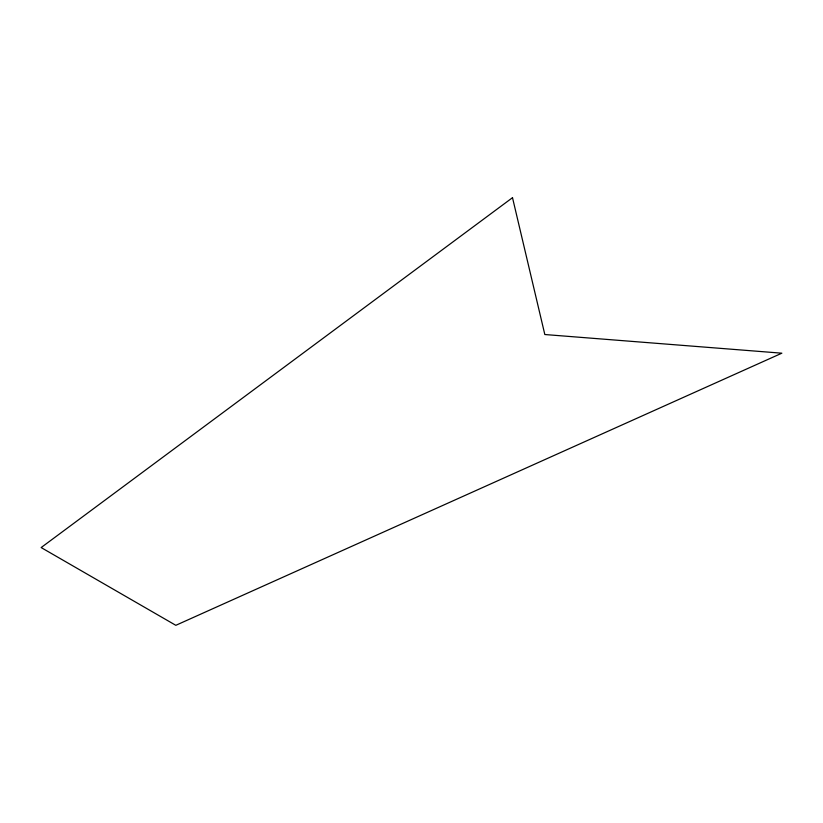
<?xml version="1.0" encoding="UTF-8"?>
<svg xmlns="http://www.w3.org/2000/svg" width="823" height="823" viewBox="0 0 823 823"><rect width="100%" height="100%" fill="white"/><g stroke="black" fill="none" stroke-linecap="round" stroke-linejoin="round"><path stroke-width="1.23" d="M512.503 197.685L41.15 547.562L175.824 625.315L781.85 353.19L544.826 334.529L512.503 197.685"/></g></svg>
